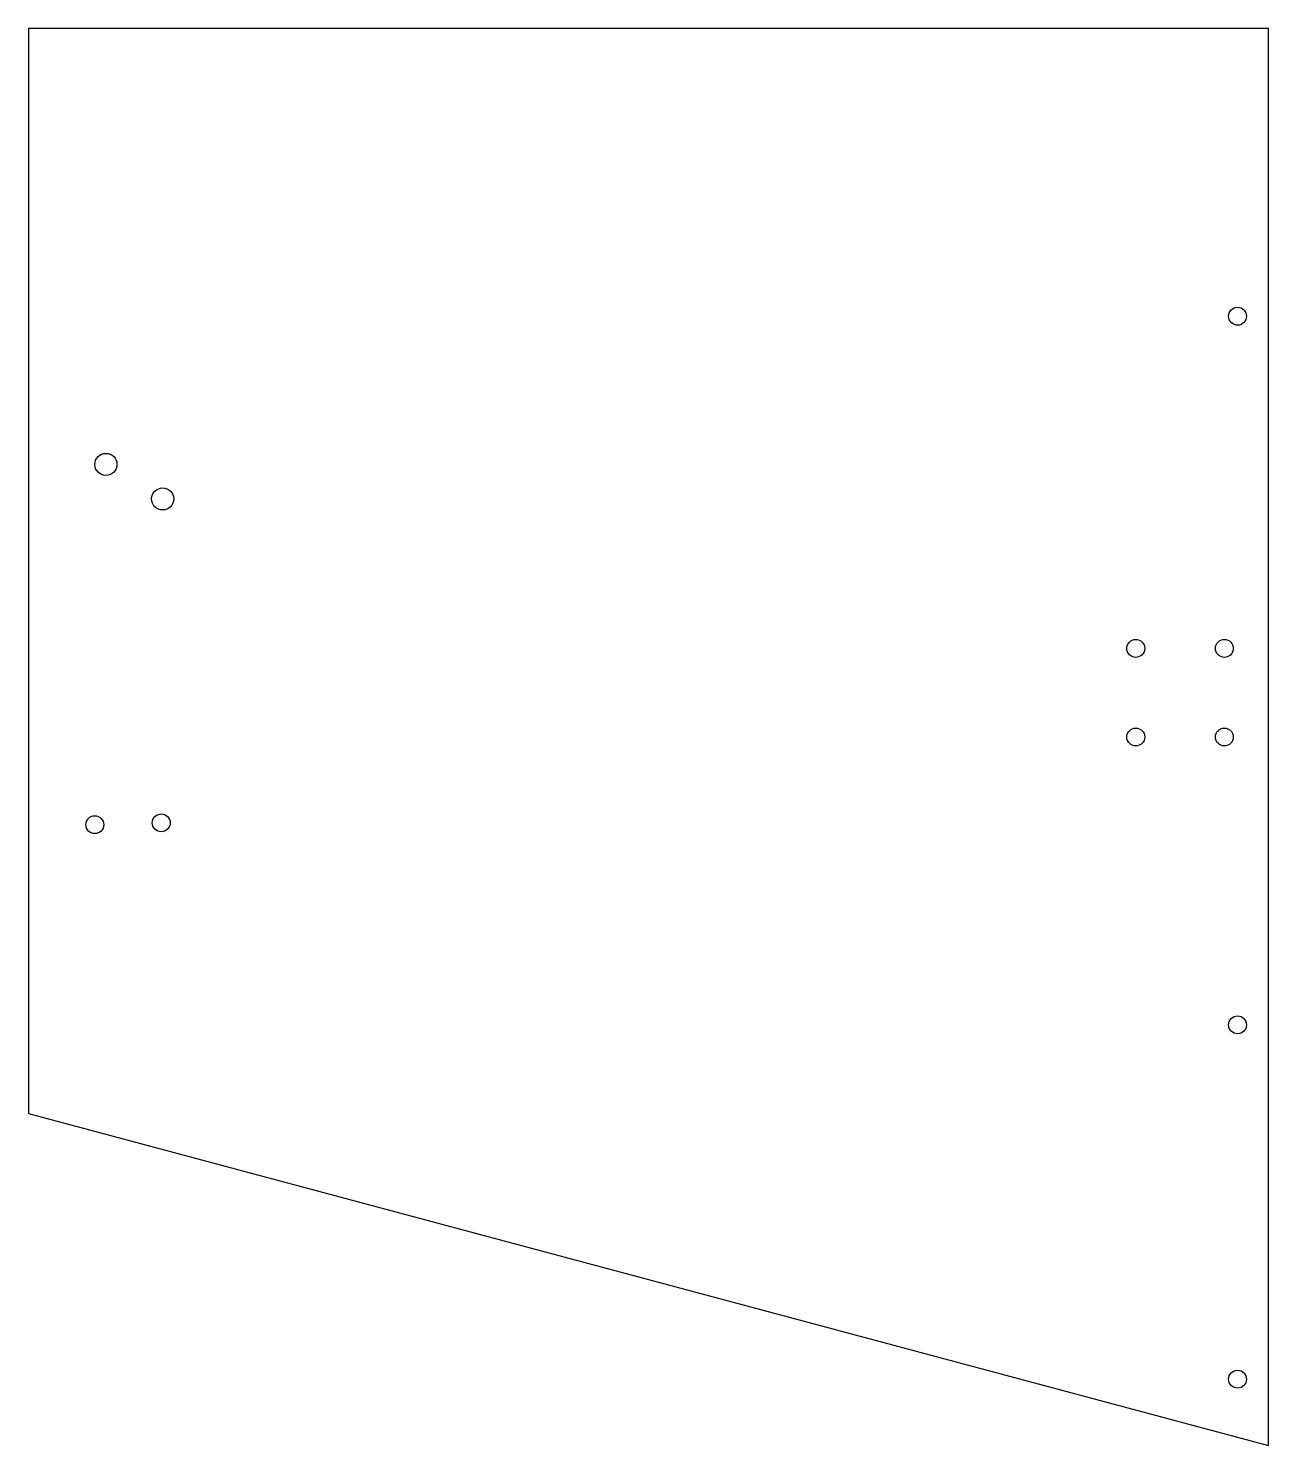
# Model space of a CAD drawing. Header units: inches. Extents: x 0 to 14, y -16 to 0.
import ezdxf

# ---------------------------------------------------------------- set-up
doc = ezdxf.new("R2010")
doc.units = ezdxf.units.IN
doc.header["$MEASUREMENT"] = 0

msp = doc.modelspace()

# ---------------------------------------------------------------- linework, layer by layer
msp.add_lwpolyline([(0, -12.249), (14, -16), (14, 0), (0, 0)], close=True)
for centre, radius in [((13.649, -3.25), 0.101), ((0.875, -4.923), 0.125), ((1.516, -5.312), 0.125), ((12.5, -7), 0.101), ((13.5, -7), 0.101), ((12.5, -8), 0.101), ((13.5, -8), 0.101), ((0.75, -8.99), 0.101), ((1.5, -8.969), 0.101), ((13.649, -11.25), 0.101), ((13.649, -15.25), 0.101)]:
    msp.add_circle(centre, radius)

doc.saveas('drawing.dxf')
